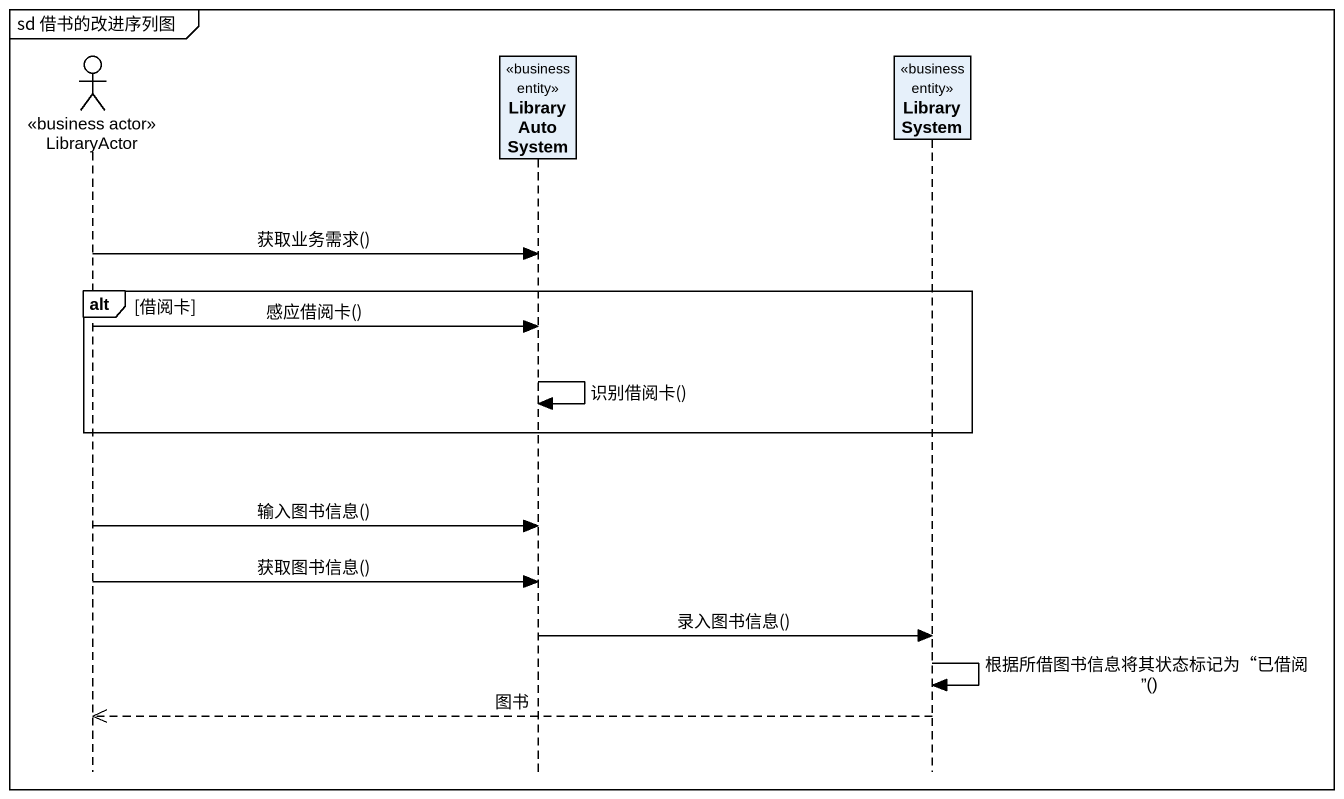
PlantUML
@startuml
mainframe sd 借书的改进序列图
hide footbox
actor LibraryActor <<business actor>>
participant LibraryAutoSystem <<business entity>>
participant LibrarySystem <<business entity>>

LibraryActor -> LibraryAutoSystem : 获取业务需求()
alt 借阅卡
  LibraryActor -> LibraryAutoSystem : 感应借阅卡()
  LibraryAutoSystem -> LibraryAutoSystem : 识别借阅卡()
end
LibraryActor -> LibraryAutoSystem : 输入图书信息()
LibraryActor -> LibraryAutoSystem : 获取图书信息()
LibraryAutoSystem -> LibrarySystem : 录入图书信息()
LibrarySystem -> LibrarySystem : 根据所借图书信息将其状态标记为“已借阅”()
LibrarySystem -->> LibraryActor : 图书
@enduml
